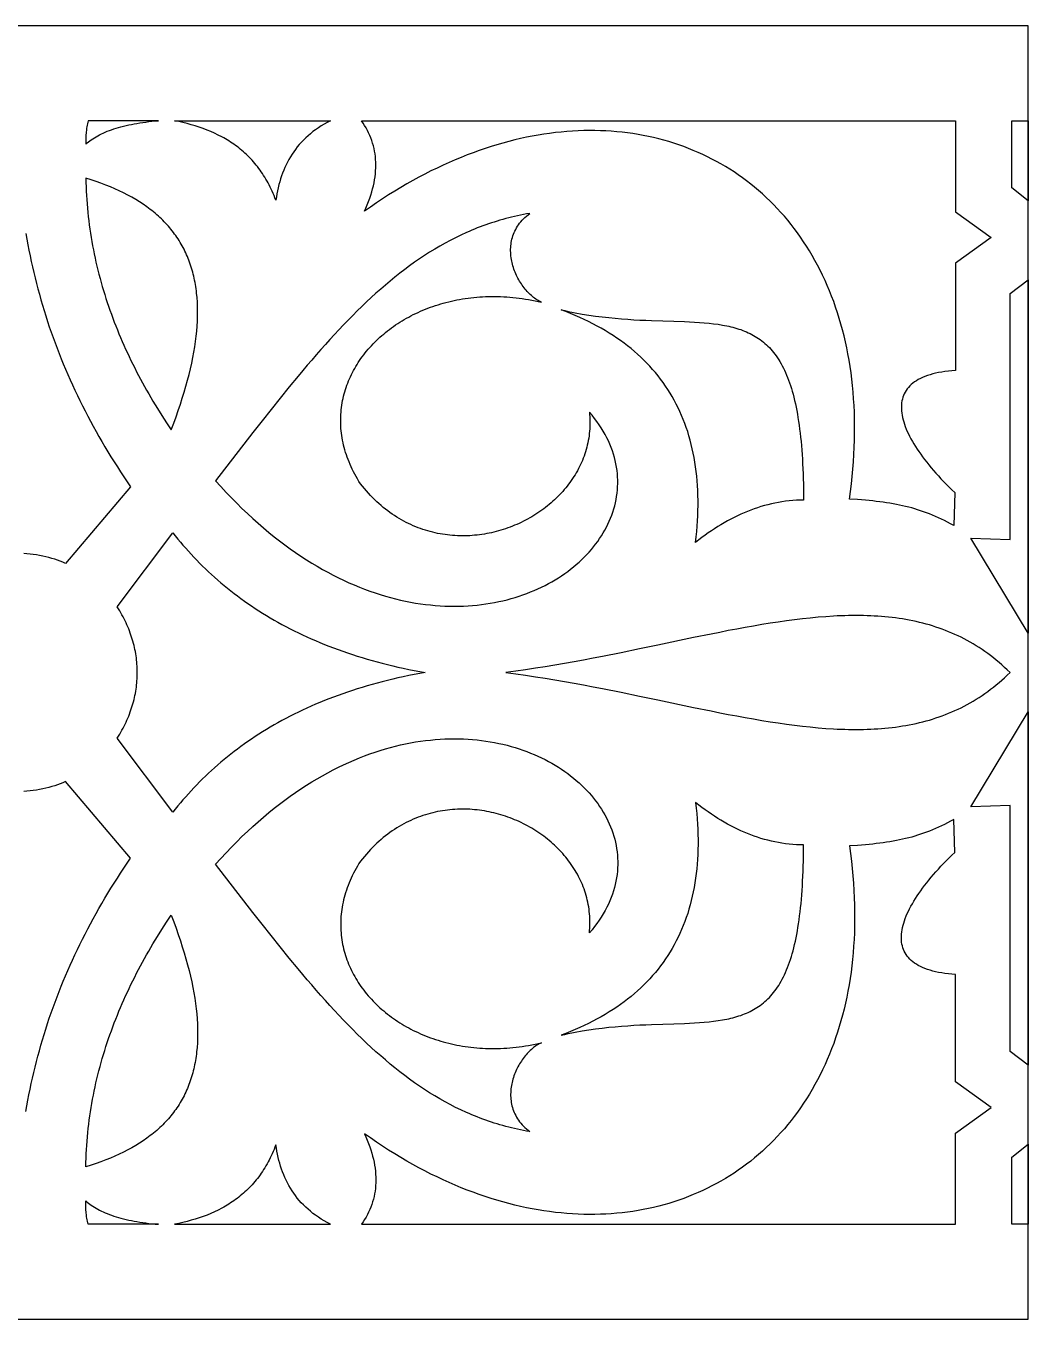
# Model space of a CAD drawing. Extents: x -186 to 189, y -31 to 29.
# Drawn here: x 142.2 to 188.7, y -31.3 to 28.7 of the extents above; entities that cross this region are included whole.
import ezdxf

# ---------------------------------------------------------------- set-up
doc = ezdxf.new("R2010")
doc.units = 0
doc.header["$MEASUREMENT"] = 0
doc.layers.add('LAYER_1', color=18, linetype='CONTINUOUS')

msp = doc.modelspace()

# ---------------------------------------------------------------- linework, layer by layer
at = {"layer": 'LAYER_1'}
for points in [[(-186.282, -31.278), (188.718, -31.278), (188.718, 28.722), (-186.282, 28.722)], [(145.027, 23.239), (145.084, 23.29), (145.144, 23.341), (145.207, 23.39), (145.274, 23.439), (145.344, 23.487), (145.417, 23.533), (145.493, 23.579), (145.573, 23.623), (145.655, 23.667), (145.741, 23.709), (145.83, 23.75), (145.922, 23.79), (146.017, 23.829), (146.115, 23.867), (146.216, 23.903), (146.321, 23.938), (146.428, 23.972), (146.538, 24.005), (146.651, 24.037), (146.768, 24.067), (146.887, 24.096), (147.009, 24.124), (147.134, 24.15), (147.261, 24.175), (147.392, 24.198), (147.526, 24.22), (147.662, 24.241), (147.801, 24.26), (147.943, 24.278), (148.088, 24.295), (148.235, 24.309), (148.386, 24.323), (145.127, 24.323), (145.109, 24.253), (145.093, 24.183), (145.079, 24.114), (145.066, 24.044), (145.054, 23.975), (145.045, 23.906), (145.03, 23.768), (145.021, 23.632), (145.018, 23.499), (145.02, 23.367)], [(149.13, 24.323), (156.364, 24.323), (156.217, 24.245), (156.074, 24.164), (155.937, 24.081), (155.805, 23.994), (155.678, 23.906), (155.555, 23.814), (155.437, 23.72), (155.325, 23.623), (155.216, 23.524), (155.113, 23.422), (155.013, 23.318), (154.918, 23.212), (154.828, 23.103), (154.742, 22.992), (154.66, 22.878), (154.582, 22.763), (154.508, 22.645), (154.438, 22.525), (154.372, 22.403), (154.31, 22.278), (154.252, 22.152), (154.197, 22.024), (154.146, 21.894), (154.098, 21.762), (154.054, 21.628), (154.013, 21.492), (153.975, 21.355), (153.941, 21.215), (153.909, 21.074), (153.881, 20.932), (153.856, 20.788), (153.833, 20.642), (153.793, 20.747), (153.751, 20.85), (153.708, 20.952), (153.664, 21.051), (153.619, 21.149), (153.572, 21.245), (153.524, 21.34), (153.475, 21.432), (153.425, 21.523), (153.373, 21.612), (153.321, 21.7), (153.267, 21.786), (153.212, 21.87), (153.156, 21.952), (153.099, 22.033), (153.041, 22.112), (152.981, 22.19), (152.921, 22.266), (152.859, 22.341), (152.796, 22.414), (152.732, 22.485), (152.668, 22.555), (152.602, 22.624), (152.535, 22.691), (152.467, 22.756), (152.398, 22.82), (152.328, 22.883), (152.257, 22.944), (152.185, 23.003), (152.112, 23.062), (152.038, 23.119), (151.963, 23.174), (151.888, 23.229), (151.811, 23.281), (151.733, 23.333), (151.655, 23.383), (151.575, 23.432), (151.495, 23.48), (151.414, 23.526), (151.332, 23.572), (151.165, 23.658), (150.995, 23.74), (150.822, 23.818), (150.645, 23.89), (150.466, 23.959), (150.283, 24.022), (150.098, 24.082), (149.91, 24.138), (149.719, 24.19), (149.525, 24.238), (149.329, 24.282)], [(187.002, 18.91), (185.356, 17.719), (185.356, 13.41), (185.356, 12.727), (185.185, 12.715), (185.021, 12.7), (184.863, 12.682), (184.711, 12.66), (184.566, 12.634), (184.427, 12.606), (184.294, 12.574), (184.168, 12.538), (184.047, 12.5), (183.933, 12.458), (183.825, 12.413), (183.722, 12.366), (183.626, 12.315), (183.535, 12.261), (183.451, 12.204), (183.372, 12.145), (183.299, 12.083), (183.231, 12.018), (183.169, 11.95), (183.112, 11.88), (183.061, 11.808), (183.016, 11.733), (182.976, 11.655), (182.941, 11.575), (182.911, 11.493), (182.887, 11.408), (182.868, 11.321), (182.854, 11.233), (182.845, 11.142), (182.841, 11.049), (182.842, 10.954), (182.848, 10.857), (182.859, 10.758), (182.875, 10.657), (182.895, 10.555), (182.92, 10.451), (182.95, 10.345), (182.985, 10.238), (183.024, 10.129), (183.067, 10.018), (183.115, 9.907), (183.167, 9.794), (183.224, 9.679), (183.285, 9.563), (183.35, 9.446), (183.419, 9.328), (183.492, 9.209), (183.57, 9.089), (183.651, 8.968), (183.737, 8.845), (183.826, 8.722), (183.919, 8.599), (184.017, 8.474), (184.117, 8.349), (184.222, 8.223), (184.33, 8.096), (184.442, 7.969), (184.557, 7.841), (184.676, 7.713), (184.798, 7.585), (184.924, 7.456), (185.053, 7.327), (185.185, 7.198), (185.321, 7.069), (185.268, 5.545), (185.122, 5.623), (184.978, 5.698), (184.836, 5.769), (184.695, 5.837), (184.556, 5.902), (184.418, 5.963), (184.28, 6.022), (184.143, 6.078), (184.006, 6.13), (183.869, 6.18), (183.733, 6.228), (183.596, 6.272), (183.458, 6.315), (183.319, 6.355), (183.18, 6.392), (183.039, 6.428), (182.897, 6.461), (182.753, 6.492), (182.607, 6.521), (182.459, 6.549), (182.309, 6.575), (182.156, 6.599), (182, 6.622), (181.842, 6.643), (181.679, 6.662), (181.514, 6.681), (181.171, 6.715), (180.812, 6.744), (180.433, 6.771), (180.481, 7.123), (180.524, 7.472), (180.561, 7.819), (180.593, 8.162), (180.619, 8.502), (180.641, 8.839), (180.657, 9.172), (180.668, 9.503), (180.674, 9.83), (180.674, 10.154), (180.67, 10.475), (180.661, 10.793), (180.647, 11.107), (180.628, 11.418), (180.605, 11.726), (180.576, 12.03), (180.543, 12.331), (180.505, 12.629), (180.463, 12.923), (180.416, 13.214), (180.364, 13.502), (180.308, 13.786), (180.247, 14.066), (180.182, 14.343), (180.113, 14.616), (180.039, 14.886), (179.961, 15.153), (179.879, 15.415), (179.792, 15.674), (179.702, 15.93), (179.607, 16.182), (179.508, 16.43), (179.405, 16.675), (179.299, 16.915), (179.188, 17.152), (179.074, 17.386), (178.955, 17.615), (178.833, 17.841), (178.707, 18.063), (178.578, 18.281), (178.444, 18.496), (178.307, 18.706), (178.167, 18.913), (178.023, 19.115), (177.876, 19.314), (177.725, 19.509), (177.57, 19.7), (177.413, 19.887), (177.252, 20.069), (177.088, 20.248), (176.921, 20.423), (176.75, 20.594), (176.576, 20.76), (176.4, 20.923), (176.22, 21.081), (176.037, 21.235), (175.852, 21.385), (175.663, 21.531), (175.472, 21.673), (175.277, 21.81), (175.08, 21.943), (174.881, 22.072), (174.678, 22.197), (174.473, 22.317), (174.266, 22.433), (174.056, 22.545), (173.843, 22.652), (173.628, 22.755), (173.411, 22.853), (173.191, 22.947), (172.969, 23.037), (172.745, 23.122), (172.518, 23.202), (172.289, 23.278), (172.058, 23.35), (171.825, 23.417), (171.59, 23.479), (171.353, 23.537), (171.114, 23.59), (170.873, 23.639), (170.631, 23.682), (170.386, 23.722), (170.14, 23.756), (169.892, 23.786), (169.642, 23.811), (169.39, 23.831), (169.137, 23.847), (168.883, 23.857), (168.627, 23.863), (168.369, 23.864), (168.11, 23.861), (167.85, 23.852), (167.588, 23.838), (167.325, 23.82), (167.061, 23.796), (166.796, 23.768), (166.529, 23.735), (166.262, 23.696), (165.993, 23.653), (165.723, 23.604), (165.453, 23.551), (165.181, 23.492), (164.909, 23.428), (164.635, 23.36), (164.361, 23.286), (164.086, 23.207), (163.811, 23.122), (163.535, 23.033), (163.258, 22.938), (162.981, 22.838), (162.703, 22.733), (162.424, 22.622), (162.145, 22.506), (161.866, 22.385), (161.587, 22.259), (161.307, 22.127), (161.027, 21.99), (160.746, 21.847), (160.466, 21.699), (160.185, 21.545), (159.905, 21.386), (159.624, 21.222), (159.343, 21.052), (159.063, 20.876), (158.782, 20.695), (158.502, 20.509), (158.222, 20.316), (157.942, 20.119), (158.011, 20.271), (158.075, 20.423), (158.134, 20.573), (158.188, 20.722), (158.238, 20.869), (158.282, 21.015), (158.322, 21.159), (158.357, 21.302), (158.387, 21.444), (158.413, 21.584), (158.434, 21.723), (158.45, 21.86), (158.461, 21.996), (158.468, 22.131), (158.47, 22.264), (158.467, 22.396), (158.46, 22.526), (158.448, 22.655), (158.432, 22.783), (158.41, 22.91), (158.385, 23.035), (158.354, 23.158), (158.319, 23.281), (158.28, 23.402), (158.236, 23.522), (158.187, 23.64), (158.134, 23.757), (158.077, 23.873), (158.015, 23.987), (157.948, 24.1), (157.877, 24.212), (157.802, 24.323), (185.356, 24.323), (185.356, 20.101)], [(188.718, 24.323), (188.718, 20.6), (187.969, 21.207), (187.969, 24.323)], [(148.981, 9.983), (149.095, 10.284), (149.203, 10.581), (149.306, 10.875), (149.404, 11.164), (149.495, 11.449), (149.581, 11.729), (149.662, 12.006), (149.737, 12.279), (149.806, 12.548), (149.87, 12.813), (149.929, 13.074), (149.981, 13.331), (150.029, 13.584), (150.07, 13.833), (150.106, 14.078), (150.137, 14.32), (150.162, 14.557), (150.181, 14.791), (150.195, 15.021), (150.203, 15.247), (150.206, 15.469), (150.203, 15.687), (150.194, 15.902), (150.18, 16.113), (150.16, 16.32), (150.148, 16.422), (150.135, 16.523), (150.12, 16.623), (150.104, 16.723), (150.086, 16.821), (150.068, 16.919), (150.047, 17.015), (150.025, 17.111), (150.002, 17.206), (149.978, 17.3), (149.952, 17.393), (149.925, 17.485), (149.896, 17.576), (149.866, 17.666), (149.834, 17.756), (149.801, 17.844), (149.767, 17.932), (149.731, 18.018), (149.694, 18.104), (149.656, 18.189), (149.616, 18.273), (149.575, 18.356), (149.532, 18.438), (149.488, 18.519), (149.442, 18.6), (149.395, 18.679), (149.347, 18.758), (149.297, 18.836), (149.246, 18.912), (149.194, 18.989), (149.14, 19.064), (149.084, 19.138), (149.028, 19.211), (148.97, 19.284), (148.91, 19.356), (148.849, 19.426), (148.787, 19.496), (148.723, 19.565), (148.658, 19.634), (148.592, 19.701), (148.524, 19.768), (148.454, 19.833), (148.384, 19.898), (148.311, 19.962), (148.238, 20.025), (148.163, 20.088), (148.087, 20.149), (148.009, 20.21), (147.93, 20.27), (147.849, 20.329), (147.684, 20.444), (147.513, 20.556), (147.336, 20.665), (147.154, 20.771), (146.966, 20.873), (146.773, 20.972), (146.574, 21.068), (146.369, 21.16), (146.159, 21.25), (145.943, 21.336), (145.721, 21.419), (145.494, 21.499), (145.261, 21.575), (145.022, 21.649), (145.026, 21.45), (145.033, 21.252), (145.041, 21.053), (145.051, 20.856), (145.064, 20.659), (145.078, 20.462), (145.095, 20.266), (145.114, 20.07), (145.134, 19.875), (145.157, 19.68), (145.182, 19.486), (145.209, 19.292), (145.237, 19.099), (145.268, 18.906), (145.301, 18.714), (145.335, 18.522), (145.372, 18.331), (145.41, 18.14), (145.45, 17.95), (145.492, 17.761), (145.536, 17.572), (145.582, 17.383), (145.63, 17.195), (145.68, 17.007), (145.731, 16.82), (145.784, 16.634), (145.839, 16.448), (145.895, 16.263), (145.954, 16.078), (146.014, 15.894), (146.076, 15.71), (146.139, 15.527), (146.204, 15.345), (146.271, 15.163), (146.34, 14.981), (146.41, 14.8), (146.482, 14.62), (146.555, 14.44), (146.63, 14.261), (146.707, 14.083), (146.785, 13.905), (146.864, 13.728), (146.946, 13.551), (147.028, 13.375), (147.113, 13.199), (147.198, 13.024), (147.286, 12.85), (147.374, 12.676), (147.465, 12.503), (147.556, 12.331), (147.649, 12.159), (147.744, 11.988), (147.839, 11.817), (147.937, 11.647), (148.135, 11.309), (148.339, 10.974), (148.548, 10.641), (148.762, 10.311)], [(166.148, 15.904), (166.095, 15.927), (166.042, 15.954), (165.99, 15.983), (165.938, 16.015), (165.885, 16.049), (165.834, 16.085), (165.782, 16.124), (165.731, 16.165), (165.681, 16.209), (165.631, 16.254), (165.581, 16.302), (165.533, 16.351), (165.485, 16.403), (165.438, 16.456), (165.391, 16.511), (165.346, 16.568), (165.302, 16.627), (165.259, 16.687), (165.217, 16.749), (165.176, 16.812), (165.137, 16.876), (165.099, 16.942), (165.062, 17.009), (165.027, 17.078), (164.993, 17.147), (164.961, 17.218), (164.931, 17.289), (164.903, 17.362), (164.876, 17.435), (164.851, 17.509), (164.828, 17.584), (164.807, 17.66), (164.789, 17.736), (164.772, 17.812), (164.758, 17.889), (164.746, 17.967), (164.736, 18.045), (164.728, 18.123), (164.724, 18.201), (164.721, 18.279), (164.722, 18.358), (164.725, 18.436), (164.73, 18.514), (164.739, 18.593), (164.751, 18.671), (164.765, 18.748), (164.782, 18.825), (164.803, 18.902), (164.827, 18.979), (164.853, 19.055), (164.884, 19.13), (164.917, 19.204), (164.954, 19.278), (164.994, 19.351), (165.038, 19.423), (165.086, 19.494), (165.137, 19.564), (165.192, 19.633), (165.251, 19.701), (165.314, 19.767), (165.38, 19.833), (165.451, 19.897), (165.526, 19.959), (165.605, 20.02), (165.463, 19.995), (165.322, 19.969), (165.183, 19.941), (165.043, 19.912), (164.905, 19.881), (164.768, 19.848), (164.631, 19.814), (164.495, 19.779), (164.36, 19.742), (164.225, 19.704), (164.092, 19.664), (163.959, 19.622), (163.827, 19.579), (163.695, 19.535), (163.564, 19.49), (163.434, 19.442), (163.305, 19.394), (163.176, 19.344), (163.048, 19.293), (162.921, 19.24), (162.794, 19.186), (162.668, 19.13), (162.417, 19.015), (162.169, 18.895), (161.924, 18.77), (161.68, 18.639), (161.439, 18.503), (161.201, 18.363), (160.964, 18.217), (160.729, 18.067), (160.496, 17.912), (160.265, 17.752), (160.036, 17.587), (159.808, 17.418), (159.582, 17.245), (159.358, 17.067), (159.135, 16.885), (158.914, 16.699), (158.694, 16.509), (158.475, 16.315), (158.257, 16.117), (158.041, 15.914), (157.825, 15.709), (157.61, 15.499), (157.397, 15.286), (157.184, 15.069), (156.972, 14.849), (156.76, 14.626), (156.549, 14.399), (156.339, 14.169), (156.129, 13.936), (155.92, 13.7), (155.71, 13.461), (155.501, 13.219), (155.292, 12.974), (155.084, 12.727), (154.875, 12.477), (154.457, 11.969), (154.038, 11.452), (153.618, 10.926), (153.195, 10.391), (152.77, 9.849), (151.031, 7.618), (151.276, 7.346), (151.522, 7.08), (151.769, 6.823), (152.016, 6.572), (152.263, 6.329), (152.511, 6.093), (152.759, 5.864), (153.008, 5.643), (153.256, 5.428), (153.505, 5.22), (153.754, 5.019), (154.003, 4.825), (154.252, 4.638), (154.501, 4.457), (154.75, 4.283), (154.999, 4.115), (155.248, 3.954), (155.496, 3.799), (155.744, 3.651), (155.991, 3.508), (156.238, 3.372), (156.485, 3.243), (156.731, 3.119), (156.976, 3.001), (157.221, 2.889), (157.465, 2.783), (157.708, 2.683), (157.95, 2.589), (158.192, 2.5), (158.432, 2.417), (158.672, 2.339), (158.91, 2.267), (159.147, 2.201), (159.384, 2.139), (159.618, 2.083), (159.852, 2.032), (160.084, 1.987), (160.315, 1.946), (160.545, 1.911), (160.773, 1.88), (160.999, 1.854), (161.224, 1.833), (161.447, 1.817), (161.668, 1.805), (161.888, 1.799), (162.106, 1.796), (162.321, 1.798), (162.535, 1.805), (162.747, 1.816), (162.957, 1.831), (163.165, 1.85), (163.37, 1.874), (163.573, 1.902), (163.774, 1.933), (163.973, 1.969), (164.169, 2.009), (164.363, 2.052), (164.554, 2.099), (164.743, 2.15), (164.929, 2.205), (165.112, 2.263), (165.293, 2.324), (165.471, 2.389), (165.646, 2.457), (165.818, 2.529), (165.987, 2.604), (166.153, 2.682), (166.317, 2.763), (166.476, 2.847), (166.633, 2.934), (166.787, 3.024), (166.937, 3.117), (167.084, 3.213), (167.227, 3.311), (167.367, 3.412), (167.504, 3.516), (167.637, 3.622), (167.766, 3.73), (167.892, 3.841), (168.014, 3.954), (168.132, 4.07), (168.246, 4.187), (168.356, 4.307), (168.463, 4.429), (168.565, 4.552), (168.663, 4.678), (168.757, 4.805), (168.847, 4.935), (168.933, 5.066), (169.015, 5.198), (169.092, 5.332), (169.164, 5.468), (169.232, 5.605), (169.296, 5.744), (169.355, 5.884), (169.41, 6.025), (169.459, 6.167), (169.505, 6.311), (169.545, 6.455), (169.58, 6.6), (169.611, 6.747), (169.636, 6.894), (169.657, 7.042), (169.672, 7.191), (169.682, 7.34), (169.687, 7.49), (169.687, 7.641), (169.682, 7.792), (169.671, 7.943), (169.654, 8.095), (169.633, 8.247), (169.605, 8.399), (169.573, 8.551), (169.534, 8.704), (169.49, 8.856), (169.44, 9.008), (169.384, 9.16), (169.323, 9.312), (169.255, 9.464), (169.182, 9.615), (169.102, 9.766), (169.017, 9.917), (168.925, 10.067), (168.827, 10.216), (168.723, 10.365), (168.612, 10.513), (168.496, 10.66), (168.372, 10.806), (168.383, 10.693), (168.391, 10.58), (168.396, 10.468), (168.398, 10.356), (168.398, 10.245), (168.395, 10.134), (168.389, 10.024), (168.381, 9.915), (168.37, 9.807), (168.356, 9.699), (168.34, 9.592), (168.321, 9.485), (168.3, 9.38), (168.277, 9.275), (168.251, 9.171), (168.222, 9.068), (168.192, 8.965), (168.159, 8.864), (168.123, 8.763), (168.086, 8.663), (168.046, 8.565), (168.004, 8.467), (167.96, 8.37), (167.914, 8.274), (167.865, 8.179), (167.815, 8.085), (167.763, 7.992), (167.708, 7.9), (167.652, 7.81), (167.594, 7.72), (167.534, 7.631), (167.472, 7.544), (167.408, 7.458), (167.342, 7.373), (167.275, 7.289), (167.206, 7.206), (167.135, 7.125), (167.062, 7.045), (166.988, 6.966), (166.912, 6.888), (166.835, 6.812), (166.756, 6.737), (166.676, 6.663), (166.594, 6.591), (166.511, 6.52), (166.426, 6.451), (166.34, 6.383), (166.253, 6.317), (166.164, 6.252), (166.074, 6.188), (165.983, 6.126), (165.89, 6.066), (165.797, 6.007), (165.702, 5.949), (165.606, 5.894), (165.509, 5.839), (165.411, 5.787), (165.312, 5.736), (165.212, 5.687), (165.11, 5.64), (165.009, 5.594), (164.906, 5.55), (164.802, 5.508), (164.697, 5.467), (164.592, 5.428), (164.486, 5.391), (164.379, 5.356), (164.272, 5.323), (164.163, 5.292), (164.054, 5.263), (163.945, 5.235), (163.835, 5.209), (163.724, 5.186), (163.613, 5.164), (163.502, 5.145), (163.39, 5.127), (163.277, 5.111), (163.165, 5.098), (163.051, 5.086), (162.938, 5.077), (162.824, 5.07), (162.71, 5.065), (162.596, 5.062), (162.482, 5.061), (162.367, 5.062), (162.253, 5.066), (162.138, 5.072), (162.023, 5.08), (161.908, 5.09), (161.794, 5.103), (161.679, 5.118), (161.564, 5.135), (161.45, 5.155), (161.335, 5.177), (161.221, 5.201), (161.107, 5.228), (160.993, 5.257), (160.879, 5.289), (160.766, 5.323), (160.653, 5.36), (160.541, 5.399), (160.428, 5.44), (160.317, 5.485), (160.205, 5.531), (160.095, 5.581), (159.984, 5.633), (159.875, 5.688), (159.766, 5.745), (159.657, 5.805), (159.549, 5.867), (159.442, 5.933), (159.336, 6.001), (159.23, 6.072), (159.125, 6.145), (159.021, 6.222), (158.918, 6.301), (158.816, 6.383), (158.714, 6.468), (158.614, 6.556), (158.514, 6.646), (158.416, 6.74), (158.318, 6.837), (158.222, 6.936), (158.127, 7.038), (158.032, 7.144), (157.939, 7.252), (157.848, 7.364), (157.757, 7.478), (157.687, 7.59), (157.619, 7.702), (157.555, 7.814), (157.493, 7.926), (157.434, 8.039), (157.379, 8.151), (157.326, 8.263), (157.276, 8.375), (157.228, 8.488), (157.184, 8.6), (157.142, 8.712), (157.103, 8.824), (157.067, 8.936), (157.034, 9.048), (157.003, 9.16), (156.975, 9.271), (156.95, 9.383), (156.927, 9.494), (156.907, 9.605), (156.89, 9.716), (156.875, 9.826), (156.863, 9.936), (156.854, 10.046), (156.846, 10.156), (156.842, 10.265), (156.84, 10.374), (156.84, 10.482), (156.843, 10.591), (156.848, 10.698), (156.856, 10.805), (156.866, 10.912), (156.879, 11.018), (156.894, 11.124), (156.911, 11.229), (156.93, 11.334), (156.952, 11.438), (156.976, 11.542), (157.003, 11.645), (157.031, 11.747), (157.062, 11.849), (157.095, 11.95), (157.13, 12.05), (157.168, 12.15), (157.207, 12.248), (157.249, 12.347), (157.292, 12.444), (157.338, 12.541), (157.386, 12.636), (157.436, 12.731), (157.488, 12.825), (157.542, 12.919), (157.598, 13.011), (157.656, 13.102), (157.716, 13.193), (157.777, 13.283), (157.841, 13.371), (157.907, 13.459), (157.974, 13.545), (158.043, 13.631), (158.115, 13.715), (158.187, 13.799), (158.262, 13.881), (158.339, 13.963), (158.417, 14.043), (158.497, 14.122), (158.578, 14.2), (158.662, 14.276), (158.747, 14.352), (158.833, 14.426), (158.922, 14.499), (159.011, 14.57), (159.103, 14.641), (159.196, 14.71), (159.29, 14.778), (159.387, 14.844), (159.484, 14.909), (159.583, 14.973), (159.684, 15.035), (159.786, 15.096), (159.889, 15.155), (159.994, 15.213), (160.1, 15.269), (160.208, 15.324), (160.317, 15.378), (160.427, 15.43), (160.539, 15.48), (160.652, 15.528), (160.766, 15.575), (160.881, 15.621), (160.998, 15.665), (161.116, 15.707), (161.235, 15.747), (161.355, 15.786), (161.477, 15.823), (161.599, 15.858), (161.723, 15.891), (161.847, 15.923), (161.973, 15.953), (162.1, 15.981), (162.228, 16.007), (162.357, 16.031), (162.487, 16.053), (162.618, 16.074), (162.749, 16.092), (162.882, 16.109), (163.016, 16.123), (163.15, 16.136), (163.286, 16.146), (163.422, 16.155), (163.559, 16.161), (163.697, 16.166), (163.836, 16.168), (163.975, 16.168), (164.116, 16.166), (164.257, 16.162), (164.398, 16.156), (164.541, 16.148), (164.684, 16.137), (164.828, 16.124), (164.972, 16.109), (165.117, 16.091), (165.263, 16.072), (165.409, 16.049), (165.556, 16.025), (165.703, 15.998), (165.851, 15.969), (165.999, 15.938)], [(188.718, 16.939), (188.718, 0.544), (186.056, 4.958), (187.878, 4.888), (187.878, 16.309)], [(173.299, 4.759), (173.327, 5.011), (173.351, 5.262), (173.371, 5.509), (173.387, 5.754), (173.399, 5.996), (173.407, 6.236), (173.411, 6.472), (173.41, 6.706), (173.406, 6.938), (173.398, 7.167), (173.386, 7.393), (173.37, 7.616), (173.35, 7.837), (173.326, 8.054), (173.298, 8.27), (173.266, 8.482), (173.23, 8.692), (173.19, 8.9), (173.146, 9.104), (173.098, 9.306), (173.046, 9.505), (172.991, 9.702), (172.931, 9.896), (172.867, 10.087), (172.799, 10.275), (172.727, 10.461), (172.651, 10.644), (172.572, 10.825), (172.488, 11.003), (172.4, 11.178), (172.309, 11.35), (172.213, 11.52), (172.113, 11.687), (172.01, 11.852), (171.902, 12.013), (171.791, 12.173), (171.675, 12.329), (171.556, 12.483), (171.432, 12.634), (171.305, 12.782), (171.174, 12.928), (171.039, 13.071), (170.899, 13.212), (170.756, 13.35), (170.609, 13.485), (170.458, 13.617), (170.303, 13.747), (170.144, 13.875), (169.981, 13.999), (169.814, 14.121), (169.643, 14.24), (169.468, 14.357), (169.29, 14.471), (169.107, 14.582), (168.92, 14.691), (168.73, 14.797), (168.535, 14.9), (168.337, 15.001), (168.134, 15.099), (167.928, 15.194), (167.718, 15.287), (167.503, 15.377), (167.285, 15.464), (167.063, 15.549), (167.228, 15.512), (167.391, 15.477), (167.554, 15.443), (167.715, 15.412), (168.035, 15.354), (168.35, 15.303), (168.661, 15.258), (168.967, 15.218), (169.269, 15.184), (169.567, 15.155), (169.86, 15.129), (170.149, 15.108), (170.433, 15.09), (170.712, 15.075), (170.987, 15.062), (171.258, 15.051), (171.785, 15.033), (172.293, 15.017), (172.782, 15), (173.019, 14.99), (173.252, 14.978), (173.48, 14.964), (173.703, 14.947), (173.921, 14.927), (174.134, 14.903), (174.342, 14.875), (174.545, 14.842), (174.645, 14.824), (174.743, 14.805), (174.84, 14.784), (174.936, 14.762), (175.031, 14.738), (175.124, 14.713), (175.216, 14.686), (175.307, 14.658), (175.396, 14.628), (175.485, 14.596), (175.572, 14.562), (175.657, 14.526), (175.742, 14.488), (175.825, 14.449), (175.907, 14.407), (175.987, 14.363), (176.066, 14.317), (176.144, 14.269), (176.221, 14.218), (176.296, 14.165), (176.37, 14.11), (176.442, 14.052), (176.514, 13.991), (176.584, 13.929), (176.652, 13.863), (176.72, 13.795), (176.785, 13.723), (176.85, 13.65), (176.913, 13.573), (176.975, 13.493), (177.036, 13.41), (177.095, 13.324), (177.153, 13.235), (177.209, 13.143), (177.264, 13.048), (177.318, 12.949), (177.37, 12.848), (177.421, 12.742), (177.471, 12.633), (177.519, 12.521), (177.566, 12.405), (177.611, 12.286), (177.655, 12.162), (177.698, 12.035), (177.739, 11.905), (177.779, 11.77), (177.817, 11.631), (177.854, 11.489), (177.89, 11.342), (177.924, 11.191), (177.956, 11.036), (177.988, 10.877), (178.018, 10.714), (178.046, 10.546), (178.073, 10.374), (178.099, 10.198), (178.123, 10.017), (178.145, 9.831), (178.167, 9.641), (178.186, 9.446), (178.205, 9.246), (178.221, 9.042), (178.237, 8.832), (178.251, 8.618), (178.263, 8.399), (178.274, 8.175), (178.284, 7.945), (178.292, 7.711), (178.298, 7.471), (178.303, 7.226), (178.307, 6.976), (178.309, 6.721), (178.139, 6.718), (177.97, 6.711), (177.802, 6.699), (177.634, 6.684), (177.468, 6.665), (177.303, 6.641), (177.139, 6.614), (176.975, 6.582), (176.812, 6.547), (176.651, 6.508), (176.49, 6.465), (176.33, 6.419), (176.171, 6.368), (176.013, 6.314), (175.855, 6.256), (175.699, 6.195), (175.543, 6.13), (175.388, 6.062), (175.234, 5.99), (175.081, 5.914), (174.928, 5.836), (174.776, 5.754), (174.625, 5.668), (174.475, 5.58), (174.326, 5.488), (174.177, 5.393), (174.029, 5.295), (173.881, 5.194), (173.735, 5.089), (173.589, 4.982), (173.444, 4.872)], [(160.762, -1.278), (160.503, -1.325), (160.247, -1.374), (159.994, -1.424), (159.744, -1.477), (159.496, -1.532), (159.251, -1.589), (159.008, -1.647), (158.768, -1.708), (158.531, -1.771), (158.296, -1.835), (158.063, -1.902), (157.834, -1.97), (157.606, -2.04), (157.382, -2.113), (157.159, -2.187), (156.94, -2.262), (156.722, -2.34), (156.507, -2.419), (156.295, -2.501), (156.085, -2.584), (155.878, -2.669), (155.672, -2.755), (155.47, -2.843), (155.269, -2.933), (155.071, -3.025), (154.876, -3.118), (154.682, -3.213), (154.491, -3.31), (154.303, -3.408), (154.116, -3.508), (153.932, -3.61), (153.75, -3.713), (153.571, -3.818), (153.394, -3.924), (153.218, -4.032), (153.046, -4.141), (152.875, -4.252), (152.706, -4.364), (152.54, -4.478), (152.376, -4.593), (152.214, -4.71), (152.054, -4.828), (151.897, -4.948), (151.741, -5.069), (151.587, -5.191), (151.436, -5.315), (151.287, -5.44), (151.139, -5.566), (150.994, -5.694), (150.851, -5.823), (150.71, -5.954), (150.571, -6.085), (150.433, -6.218), (150.298, -6.352), (150.165, -6.488), (150.033, -6.624), (149.904, -6.762), (149.777, -6.901), (149.651, -7.041), (149.527, -7.183), (149.406, -7.325), (149.286, -7.469), (149.168, -7.614), (149.052, -7.759), (146.48, -4.322), (146.537, -4.231), (146.592, -4.139), (146.646, -4.047), (146.697, -3.954), (146.747, -3.862), (146.795, -3.768), (146.841, -3.675), (146.886, -3.581), (146.928, -3.487), (146.969, -3.393), (147.008, -3.299), (147.045, -3.204), (147.081, -3.109), (147.114, -3.014), (147.146, -2.919), (147.176, -2.823), (147.204, -2.727), (147.23, -2.632), (147.255, -2.536), (147.277, -2.439), (147.298, -2.343), (147.317, -2.247), (147.334, -2.15), (147.35, -2.053), (147.363, -1.957), (147.375, -1.86), (147.385, -1.763), (147.393, -1.666), (147.4, -1.569), (147.404, -1.472), (147.407, -1.375), (147.408, -1.278), (147.407, -1.181), (147.404, -1.084), (147.4, -0.987), (147.393, -0.89), (147.385, -0.793), (147.375, -0.696), (147.363, -0.6), (147.35, -0.503), (147.334, -0.406), (147.317, -0.31), (147.298, -0.213), (147.277, -0.117), (147.255, -0.021), (147.23, 0.075), (147.204, 0.171), (147.176, 0.267), (147.146, 0.362), (147.114, 0.458), (147.081, 0.553), (147.045, 0.648), (147.008, 0.742), (146.969, 0.837), (146.928, 0.931), (146.886, 1.025), (146.841, 1.119), (146.795, 1.212), (146.747, 1.305), (146.697, 1.398), (146.646, 1.491), (146.592, 1.583), (146.537, 1.675), (146.48, 1.766), (149.052, 5.203), (149.168, 5.057), (149.286, 4.913), (149.406, 4.769), (149.527, 4.626), (149.651, 4.485), (149.777, 4.345), (149.904, 4.206), (150.033, 4.068), (150.165, 3.932), (150.298, 3.796), (150.433, 3.662), (150.571, 3.529), (150.71, 3.397), (150.851, 3.267), (150.994, 3.138), (151.139, 3.01), (151.287, 2.884), (151.436, 2.759), (151.587, 2.635), (151.741, 2.513), (151.897, 2.392), (152.054, 2.272), (152.214, 2.154), (152.376, 2.037), (152.54, 1.922), (152.706, 1.808), (152.875, 1.696), (153.046, 1.585), (153.218, 1.475), (153.394, 1.368), (153.571, 1.261), (153.75, 1.157), (153.932, 1.054), (154.116, 0.952), (154.303, 0.852), (154.491, 0.754), (154.682, 0.657), (154.876, 0.562), (155.071, 0.469), (155.269, 0.377), (155.47, 0.287), (155.672, 0.199), (155.878, 0.112), (156.085, 0.027), (156.295, -0.056), (156.507, -0.137), (156.722, -0.216), (156.94, -0.294), (157.159, -0.37), (157.382, -0.444), (157.606, -0.516), (157.834, -0.586), (158.063, -0.655), (158.296, -0.721), (158.531, -0.786), (158.768, -0.848), (159.008, -0.909), (159.251, -0.968), (159.496, -1.025), (159.744, -1.079), (159.994, -1.132), (160.247, -1.183), (160.503, -1.232)], [(187.878, -1.278), (187.753, -1.157), (187.627, -1.039), (187.5, -0.924), (187.371, -0.812), (187.242, -0.704), (187.112, -0.599), (186.98, -0.497), (186.848, -0.398), (186.715, -0.303), (186.58, -0.21), (186.445, -0.12), (186.308, -0.034), (186.171, 0.05), (186.032, 0.13), (185.892, 0.208), (185.752, 0.283), (185.61, 0.355), (185.467, 0.424), (185.324, 0.49), (185.179, 0.554), (185.033, 0.615), (184.887, 0.673), (184.739, 0.729), (184.59, 0.782), (184.441, 0.832), (184.29, 0.88), (184.139, 0.926), (183.986, 0.969), (183.833, 1.009), (183.678, 1.047), (183.523, 1.083), (183.366, 1.117), (183.209, 1.148), (183.051, 1.177), (182.892, 1.204), (182.731, 1.228), (182.57, 1.251), (182.408, 1.271), (182.245, 1.289), (182.081, 1.305), (181.917, 1.319), (181.751, 1.331), (181.584, 1.342), (181.417, 1.35), (181.248, 1.356), (181.079, 1.361), (180.909, 1.364), (180.737, 1.365), (180.565, 1.364), (180.393, 1.361), (180.219, 1.357), (180.044, 1.351), (179.868, 1.344), (179.692, 1.335), (179.337, 1.312), (178.978, 1.284), (178.616, 1.25), (178.25, 1.211), (177.881, 1.166), (177.509, 1.117), (177.133, 1.064), (176.754, 1.006), (176.372, 0.944), (175.987, 0.879), (175.599, 0.81), (175.207, 0.738), (174.813, 0.663), (174.415, 0.585), (174.014, 0.505), (173.204, 0.34), (171.549, -0.006), (170.704, -0.183), (169.848, -0.359), (168.982, -0.532), (168.544, -0.617), (168.105, -0.7), (167.662, -0.781), (167.218, -0.861), (166.77, -0.938), (166.32, -1.012), (165.868, -1.084), (165.413, -1.152), (164.956, -1.217), (164.497, -1.278), (164.956, -1.339), (165.413, -1.404), (165.868, -1.473), (166.32, -1.544), (166.77, -1.618), (167.218, -1.696), (167.662, -1.775), (168.105, -1.856), (168.544, -1.94), (168.982, -2.024), (169.848, -2.198), (170.704, -2.374), (171.549, -2.55), (173.204, -2.896), (174.014, -3.062), (174.415, -3.142), (174.813, -3.219), (175.207, -3.294), (175.599, -3.366), (175.987, -3.435), (176.372, -3.5), (176.754, -3.562), (177.133, -3.62), (177.509, -3.674), (177.881, -3.723), (178.25, -3.767), (178.616, -3.806), (178.978, -3.84), (179.337, -3.869), (179.692, -3.891), (179.868, -3.9), (180.044, -3.908), (180.219, -3.913), (180.393, -3.918), (180.565, -3.92), (180.737, -3.921), (180.909, -3.92), (181.079, -3.917), (181.248, -3.913), (181.417, -3.906), (181.584, -3.898), (181.751, -3.888), (181.917, -3.876), (182.081, -3.862), (182.245, -3.845), (182.408, -3.827), (182.57, -3.807), (182.731, -3.785), (182.892, -3.76), (183.051, -3.733), (183.209, -3.704), (183.366, -3.673), (183.523, -3.64), (183.678, -3.604), (183.833, -3.566), (183.986, -3.525), (184.139, -3.482), (184.29, -3.437), (184.441, -3.389), (184.59, -3.338), (184.739, -3.285), (184.887, -3.229), (185.033, -3.171), (185.179, -3.11), (185.324, -3.046), (185.467, -2.98), (185.61, -2.911), (185.752, -2.839), (185.892, -2.764), (186.032, -2.686), (186.171, -2.606), (186.308, -2.522), (186.445, -2.436), (186.58, -2.346), (186.715, -2.254), (186.848, -2.158), (186.98, -2.059), (187.112, -1.958), (187.242, -1.852), (187.371, -1.744), (187.5, -1.633), (187.627, -1.518), (187.753, -1.4)], [(188.718, -3.1), (188.718, -19.496), (187.878, -18.865), (187.878, -7.444), (186.056, -7.514)], [(166.148, -18.46), (166.095, -18.484), (166.042, -18.51), (165.99, -18.539), (165.938, -18.571), (165.885, -18.605), (165.834, -18.642), (165.782, -18.68), (165.731, -18.722), (165.681, -18.765), (165.631, -18.81), (165.581, -18.858), (165.533, -18.907), (165.485, -18.959), (165.438, -19.012), (165.391, -19.067), (165.346, -19.124), (165.302, -19.183), (165.259, -19.243), (165.217, -19.305), (165.176, -19.368), (165.137, -19.433), (165.099, -19.499), (165.062, -19.566), (165.027, -19.634), (164.993, -19.704), (164.961, -19.774), (164.931, -19.846), (164.903, -19.918), (164.876, -19.991), (164.851, -20.066), (164.828, -20.14), (164.807, -20.216), (164.789, -20.292), (164.772, -20.369), (164.758, -20.446), (164.746, -20.523), (164.736, -20.601), (164.728, -20.679), (164.724, -20.757), (164.721, -20.836), (164.722, -20.914), (164.725, -20.992), (164.73, -21.071), (164.739, -21.149), (164.751, -21.227), (164.765, -21.305), (164.782, -21.382), (164.803, -21.459), (164.827, -21.535), (164.853, -21.611), (164.884, -21.686), (164.917, -21.761), (164.954, -21.834), (164.994, -21.907), (165.038, -21.979), (165.086, -22.05), (165.137, -22.12), (165.192, -22.189), (165.251, -22.257), (165.314, -22.324), (165.38, -22.389), (165.451, -22.453), (165.526, -22.515), (165.605, -22.576), (165.463, -22.552), (165.322, -22.525), (165.183, -22.498), (165.043, -22.468), (164.905, -22.437), (164.768, -22.405), (164.631, -22.371), (164.495, -22.335), (164.36, -22.298), (164.225, -22.26), (164.092, -22.22), (163.959, -22.179), (163.827, -22.136), (163.695, -22.092), (163.564, -22.046), (163.434, -21.999), (163.305, -21.95), (163.176, -21.9), (163.048, -21.849), (162.921, -21.796), (162.794, -21.742), (162.668, -21.687), (162.417, -21.572), (162.169, -21.452), (161.924, -21.326), (161.68, -21.195), (161.439, -21.06), (161.201, -20.919), (160.964, -20.773), (160.729, -20.623), (160.496, -20.468), (160.265, -20.308), (160.036, -20.144), (159.808, -19.975), (159.582, -19.801), (159.358, -19.624), (159.135, -19.442), (158.914, -19.255), (158.694, -19.065), (158.475, -18.871), (158.257, -18.673), (158.041, -18.471), (157.825, -18.265), (157.61, -18.055), (157.397, -17.842), (157.184, -17.626), (156.972, -17.406), (156.76, -17.182), (156.549, -16.955), (156.339, -16.726), (156.129, -16.492), (155.92, -16.256), (155.71, -16.017), (155.501, -15.775), (155.292, -15.531), (155.084, -15.283), (154.875, -15.033), (154.457, -14.525), (154.038, -14.008), (153.618, -13.482), (153.195, -12.948), (152.77, -12.406), (151.031, -10.175), (151.276, -9.902), (151.522, -9.637), (151.769, -9.379), (152.016, -9.129), (152.263, -8.886), (152.511, -8.65), (152.759, -8.421), (153.008, -8.199), (153.256, -7.984), (153.505, -7.776), (153.754, -7.575), (154.003, -7.381), (154.252, -7.194), (154.501, -7.013), (154.75, -6.839), (154.999, -6.671), (155.248, -6.51), (155.496, -6.355), (155.744, -6.207), (155.991, -6.065), (156.238, -5.929), (156.485, -5.799), (156.731, -5.675), (156.976, -5.557), (157.221, -5.446), (157.465, -5.34), (157.708, -5.239), (157.95, -5.145), (158.192, -5.056), (158.432, -4.973), (158.672, -4.896), (158.91, -4.824), (159.147, -4.757), (159.384, -4.696), (159.618, -4.64), (159.852, -4.589), (160.084, -4.543), (160.315, -4.502), (160.545, -4.467), (160.773, -4.436), (160.999, -4.41), (161.224, -4.389), (161.447, -4.373), (161.668, -4.362), (161.888, -4.355), (162.106, -4.353), (162.321, -4.355), (162.535, -4.361), (162.747, -4.372), (162.957, -4.387), (163.165, -4.407), (163.37, -4.43), (163.573, -4.458), (163.774, -4.49), (163.973, -4.525), (164.169, -4.565), (164.363, -4.608), (164.554, -4.656), (164.743, -4.706), (164.929, -4.761), (165.112, -4.819), (165.293, -4.88), (165.471, -4.945), (165.646, -5.014), (165.818, -5.085), (165.987, -5.16), (166.153, -5.238), (166.317, -5.319), (166.476, -5.403), (166.633, -5.491), (166.787, -5.581), (166.937, -5.673), (167.084, -5.769), (167.227, -5.867), (167.367, -5.968), (167.504, -6.072), (167.637, -6.178), (167.766, -6.286), (167.892, -6.397), (168.014, -6.51), (168.132, -6.626), (168.246, -6.743), (168.356, -6.863), (168.463, -6.985), (168.565, -7.109), (168.663, -7.234), (168.757, -7.362), (168.847, -7.491), (168.933, -7.622), (169.015, -7.755), (169.092, -7.889), (169.164, -8.024), (169.232, -8.162), (169.296, -8.3), (169.355, -8.44), (169.41, -8.581), (169.459, -8.723), (169.505, -8.867), (169.545, -9.011), (169.58, -9.157), (169.611, -9.303), (169.636, -9.45), (169.657, -9.598), (169.672, -9.747), (169.682, -9.897), (169.687, -10.047), (169.687, -10.197), (169.682, -10.348), (169.671, -10.5), (169.654, -10.651), (169.633, -10.803), (169.605, -10.955), (169.573, -11.108), (169.534, -11.26), (169.49, -11.412), (169.44, -11.565), (169.384, -11.717), (169.323, -11.869), (169.255, -12.02), (169.182, -12.172), (169.102, -12.323), (169.017, -12.473), (168.925, -12.623), (168.827, -12.773), (168.723, -12.921), (168.612, -13.069), (168.496, -13.216), (168.372, -13.363), (168.383, -13.249), (168.391, -13.136), (168.396, -13.024), (168.398, -12.912), (168.398, -12.801), (168.395, -12.691), (168.389, -12.581), (168.381, -12.472), (168.37, -12.363), (168.356, -12.255), (168.34, -12.148), (168.321, -12.042), (168.3, -11.936), (168.277, -11.831), (168.251, -11.727), (168.222, -11.624), (168.192, -11.522), (168.159, -11.42), (168.123, -11.319), (168.086, -11.22), (168.046, -11.121), (168.004, -11.023), (167.96, -10.926), (167.914, -10.83), (167.865, -10.735), (167.815, -10.641), (167.763, -10.548), (167.708, -10.457), (167.652, -10.366), (167.594, -10.276), (167.534, -10.188), (167.472, -10.1), (167.408, -10.014), (167.342, -9.929), (167.275, -9.845), (167.206, -9.762), (167.135, -9.681), (167.062, -9.601), (166.988, -9.522), (166.912, -9.444), (166.835, -9.368), (166.756, -9.293), (166.676, -9.22), (166.594, -9.147), (166.511, -9.077), (166.426, -9.007), (166.34, -8.939), (166.253, -8.873), (166.164, -8.808), (166.074, -8.744), (165.983, -8.682), (165.89, -8.622), (165.797, -8.563), (165.702, -8.506), (165.606, -8.45), (165.509, -8.396), (165.411, -8.343), (165.312, -8.292), (165.212, -8.243), (165.11, -8.196), (165.009, -8.15), (164.906, -8.106), (164.802, -8.064), (164.697, -8.023), (164.592, -7.985), (164.486, -7.948), (164.379, -7.913), (164.272, -7.88), (164.163, -7.848), (164.054, -7.819), (163.945, -7.791), (163.835, -7.766), (163.724, -7.742), (163.613, -7.721), (163.502, -7.701), (163.39, -7.683), (163.277, -7.668), (163.165, -7.654), (163.051, -7.643), (162.938, -7.633), (162.824, -7.626), (162.71, -7.621), (162.596, -7.618), (162.482, -7.617), (162.367, -7.618), (162.253, -7.622), (162.138, -7.628), (162.023, -7.636), (161.908, -7.646), (161.794, -7.659), (161.679, -7.674), (161.564, -7.691), (161.45, -7.711), (161.335, -7.733), (161.221, -7.757), (161.107, -7.784), (160.993, -7.813), (160.879, -7.845), (160.766, -7.879), (160.653, -7.916), (160.541, -7.955), (160.428, -7.997), (160.317, -8.041), (160.205, -8.088), (160.095, -8.137), (159.984, -8.189), (159.875, -8.244), (159.766, -8.301), (159.657, -8.361), (159.549, -8.424), (159.442, -8.489), (159.336, -8.557), (159.23, -8.628), (159.125, -8.702), (159.021, -8.778), (158.918, -8.857), (158.816, -8.939), (158.714, -9.024), (158.614, -9.112), (158.514, -9.203), (158.416, -9.296), (158.318, -9.393), (158.222, -9.492), (158.127, -9.595), (158.032, -9.7), (157.939, -9.808), (157.848, -9.92), (157.757, -10.034), (157.687, -10.146), (157.619, -10.258), (157.555, -10.37), (157.493, -10.483), (157.434, -10.595), (157.379, -10.707), (157.326, -10.819), (157.276, -10.932), (157.228, -11.044), (157.184, -11.156), (157.142, -11.268), (157.103, -11.381), (157.067, -11.493), (157.034, -11.604), (157.003, -11.716), (156.975, -11.828), (156.95, -11.939), (156.927, -12.05), (156.907, -12.161), (156.89, -12.272), (156.875, -12.383), (156.863, -12.493), (156.854, -12.603), (156.846, -12.712), (156.842, -12.821), (156.84, -12.93), (156.84, -13.039), (156.843, -13.147), (156.848, -13.254), (156.856, -13.362), (156.866, -13.468), (156.879, -13.575), (156.894, -13.68), (156.911, -13.786), (156.93, -13.89), (156.952, -13.994), (156.976, -14.098), (157.003, -14.201), (157.031, -14.303), (157.062, -14.405), (157.095, -14.506), (157.13, -14.606), (157.168, -14.706), (157.207, -14.805), (157.249, -14.903), (157.292, -15), (157.338, -15.097), (157.386, -15.193), (157.436, -15.288), (157.488, -15.382), (157.542, -15.475), (157.598, -15.567), (157.656, -15.659), (157.716, -15.749), (157.777, -15.839), (157.841, -15.927), (157.907, -16.015), (157.974, -16.102), (158.043, -16.187), (158.115, -16.272), (158.187, -16.355), (158.262, -16.438), (158.339, -16.519), (158.417, -16.599), (158.497, -16.678), (158.578, -16.756), (158.662, -16.833), (158.747, -16.908), (158.833, -16.982), (158.922, -17.055), (159.011, -17.127), (159.103, -17.197), (159.196, -17.266), (159.29, -17.334), (159.387, -17.4), (159.484, -17.465), (159.583, -17.529), (159.684, -17.591), (159.786, -17.652), (159.889, -17.712), (159.994, -17.769), (160.1, -17.826), (160.208, -17.881), (160.317, -17.934), (160.427, -17.986), (160.539, -18.036), (160.652, -18.085), (160.766, -18.132), (160.881, -18.177), (160.998, -18.221), (161.116, -18.263), (161.235, -18.303), (161.355, -18.342), (161.477, -18.379), (161.599, -18.414), (161.723, -18.448), (161.847, -18.479), (161.973, -18.509), (162.1, -18.537), (162.228, -18.563), (162.357, -18.587), (162.487, -18.61), (162.618, -18.63), (162.749, -18.649), (162.882, -18.665), (163.016, -18.68), (163.15, -18.692), (163.286, -18.703), (163.422, -18.711), (163.559, -18.718), (163.697, -18.722), (163.836, -18.724), (163.975, -18.725), (164.116, -18.723), (164.257, -18.719), (164.398, -18.712), (164.541, -18.704), (164.684, -18.693), (164.828, -18.68), (164.972, -18.665), (165.117, -18.648), (165.263, -18.628), (165.409, -18.606), (165.556, -18.581), (165.703, -18.555), (165.851, -18.525), (165.999, -18.494)], [(173.299, -7.315), (173.327, -7.568), (173.351, -7.818), (173.371, -8.066), (173.387, -8.31), (173.399, -8.552), (173.407, -8.792), (173.411, -9.029), (173.41, -9.263), (173.406, -9.494), (173.398, -9.723), (173.386, -9.949), (173.37, -10.172), (173.35, -10.393), (173.326, -10.611), (173.298, -10.826), (173.266, -11.039), (173.23, -11.249), (173.19, -11.456), (173.146, -11.66), (173.098, -11.862), (173.046, -12.062), (172.991, -12.258), (172.931, -12.452), (172.867, -12.643), (172.799, -12.832), (172.727, -13.017), (172.651, -13.201), (172.572, -13.381), (172.488, -13.559), (172.4, -13.734), (172.309, -13.907), (172.213, -14.076), (172.113, -14.243), (172.01, -14.408), (171.902, -14.57), (171.791, -14.729), (171.675, -14.885), (171.556, -15.039), (171.432, -15.19), (171.305, -15.339), (171.174, -15.485), (171.039, -15.628), (170.899, -15.768), (170.756, -15.906), (170.609, -16.041), (170.458, -16.174), (170.303, -16.304), (170.144, -16.431), (169.981, -16.555), (169.814, -16.677), (169.643, -16.797), (169.468, -16.913), (169.29, -17.027), (169.107, -17.138), (168.92, -17.247), (168.73, -17.353), (168.535, -17.456), (168.337, -17.557), (168.134, -17.655), (167.928, -17.75), (167.718, -17.843), (167.503, -17.933), (167.285, -18.021), (167.063, -18.105), (167.228, -18.068), (167.391, -18.033), (167.554, -18), (167.715, -17.968), (168.035, -17.91), (168.35, -17.859), (168.661, -17.814), (168.967, -17.775), (169.269, -17.74), (169.567, -17.711), (169.86, -17.686), (170.149, -17.664), (170.433, -17.646), (170.712, -17.631), (170.987, -17.618), (171.258, -17.607), (171.785, -17.589), (172.293, -17.574), (172.782, -17.557), (173.019, -17.546), (173.252, -17.534), (173.48, -17.52), (173.703, -17.503), (173.921, -17.483), (174.134, -17.459), (174.342, -17.431), (174.545, -17.399), (174.645, -17.381), (174.743, -17.361), (174.84, -17.341), (174.936, -17.318), (175.031, -17.295), (175.124, -17.269), (175.216, -17.243), (175.307, -17.214), (175.396, -17.184), (175.485, -17.152), (175.572, -17.118), (175.657, -17.082), (175.742, -17.045), (175.825, -17.005), (175.907, -16.963), (175.987, -16.919), (176.066, -16.873), (176.144, -16.825), (176.221, -16.774), (176.296, -16.721), (176.37, -16.666), (176.442, -16.608), (176.514, -16.548), (176.584, -16.485), (176.652, -16.419), (176.72, -16.351), (176.785, -16.28), (176.85, -16.206), (176.913, -16.129), (176.975, -16.049), (177.036, -15.967), (177.095, -15.881), (177.153, -15.792), (177.209, -15.7), (177.264, -15.604), (177.318, -15.506), (177.37, -15.404), (177.421, -15.299), (177.471, -15.19), (177.519, -15.077), (177.566, -14.961), (177.611, -14.842), (177.655, -14.719), (177.698, -14.592), (177.739, -14.461), (177.779, -14.326), (177.817, -14.188), (177.854, -14.045), (177.89, -13.898), (177.924, -13.748), (177.956, -13.593), (177.988, -13.434), (178.018, -13.27), (178.046, -13.103), (178.073, -12.931), (178.099, -12.754), (178.123, -12.573), (178.145, -12.387), (178.167, -12.197), (178.186, -12.002), (178.205, -11.802), (178.221, -11.598), (178.237, -11.389), (178.251, -11.174), (178.263, -10.955), (178.274, -10.731), (178.284, -10.502), (178.292, -10.267), (178.298, -10.028), (178.303, -9.783), (178.307, -9.532), (178.309, -9.277), (178.139, -9.274), (177.97, -9.267), (177.802, -9.256), (177.634, -9.24), (177.468, -9.221), (177.303, -9.198), (177.139, -9.17), (176.975, -9.139), (176.812, -9.104), (176.651, -9.064), (176.49, -9.022), (176.33, -8.975), (176.171, -8.924), (176.013, -8.87), (175.855, -8.813), (175.699, -8.751), (175.543, -8.686), (175.388, -8.618), (175.234, -8.546), (175.081, -8.471), (174.928, -8.392), (174.776, -8.31), (174.625, -8.225), (174.475, -8.136), (174.326, -8.044), (174.177, -7.949), (174.029, -7.851), (173.881, -7.75), (173.735, -7.646), (173.589, -7.538), (173.444, -7.428)], [(187.002, -21.466), (185.356, -20.275), (185.356, -15.966), (185.356, -15.283), (185.185, -15.272), (185.021, -15.257), (184.863, -15.238), (184.711, -15.216), (184.566, -15.191), (184.427, -15.162), (184.294, -15.13), (184.168, -15.095), (184.047, -15.056), (183.933, -15.014), (183.825, -14.97), (183.722, -14.922), (183.626, -14.871), (183.535, -14.817), (183.451, -14.761), (183.372, -14.701), (183.299, -14.639), (183.231, -14.574), (183.169, -14.507), (183.112, -14.437), (183.061, -14.364), (183.016, -14.289), (182.976, -14.211), (182.941, -14.131), (182.911, -14.049), (182.887, -13.965), (182.868, -13.878), (182.854, -13.789), (182.845, -13.698), (182.841, -13.605), (182.842, -13.51), (182.848, -13.413), (182.859, -13.314), (182.875, -13.214), (182.895, -13.111), (182.92, -13.007), (182.95, -12.901), (182.985, -12.794), (183.024, -12.685), (183.067, -12.575), (183.115, -12.463), (183.167, -12.35), (183.224, -12.235), (183.285, -12.12), (183.35, -12.003), (183.419, -11.885), (183.492, -11.765), (183.57, -11.645), (183.651, -11.524), (183.737, -11.402), (183.826, -11.279), (183.919, -11.155), (184.017, -11.03), (184.117, -10.905), (184.222, -10.779), (184.33, -10.652), (184.442, -10.525), (184.557, -10.398), (184.676, -10.27), (184.798, -10.141), (184.924, -10.013), (185.053, -9.884), (185.185, -9.754), (185.321, -9.625), (185.268, -8.101), (185.122, -8.179), (184.978, -8.254), (184.836, -8.325), (184.695, -8.393), (184.556, -8.458), (184.418, -8.52), (184.28, -8.578), (184.143, -8.634), (184.006, -8.687), (183.869, -8.737), (183.733, -8.784), (183.596, -8.829), (183.458, -8.871), (183.319, -8.911), (183.18, -8.949), (183.039, -8.984), (182.897, -9.017), (182.753, -9.048), (182.607, -9.078), (182.459, -9.105), (182.309, -9.131), (182.156, -9.155), (182, -9.178), (181.842, -9.199), (181.679, -9.219), (181.514, -9.237), (181.171, -9.271), (180.812, -9.301), (180.433, -9.327), (180.481, -9.679), (180.524, -10.029), (180.561, -10.375), (180.593, -10.718), (180.619, -11.058), (180.641, -11.395), (180.657, -11.729), (180.668, -12.059), (180.674, -12.387), (180.674, -12.711), (180.67, -13.032), (180.661, -13.349), (180.647, -13.664), (180.628, -13.975), (180.605, -14.282), (180.576, -14.587), (180.543, -14.888), (180.505, -15.185), (180.463, -15.48), (180.416, -15.771), (180.364, -16.058), (180.308, -16.342), (180.247, -16.622), (180.182, -16.899), (180.113, -17.173), (180.039, -17.443), (179.961, -17.709), (179.879, -17.972), (179.792, -18.231), (179.702, -18.486), (179.607, -18.738), (179.508, -18.986), (179.405, -19.231), (179.299, -19.472), (179.188, -19.709), (179.074, -19.942), (178.955, -20.172), (178.833, -20.398), (178.707, -20.62), (178.578, -20.838), (178.444, -21.052), (178.307, -21.262), (178.167, -21.469), (178.023, -21.672), (177.876, -21.87), (177.725, -22.065), (177.57, -22.256), (177.413, -22.443), (177.252, -22.626), (177.088, -22.805), (176.921, -22.979), (176.75, -23.15), (176.576, -23.317), (176.4, -23.479), (176.22, -23.637), (176.037, -23.792), (175.852, -23.942), (175.663, -24.087), (175.472, -24.229), (175.277, -24.367), (175.08, -24.5), (174.881, -24.629), (174.678, -24.753), (174.473, -24.873), (174.266, -24.989), (174.056, -25.101), (173.843, -25.208), (173.628, -25.311), (173.411, -25.409), (173.191, -25.503), (172.969, -25.593), (172.745, -25.678), (172.518, -25.759), (172.289, -25.835), (172.058, -25.906), (171.825, -25.973), (171.59, -26.035), (171.353, -26.093), (171.114, -26.146), (170.873, -26.195), (170.631, -26.239), (170.386, -26.278), (170.14, -26.312), (169.892, -26.342), (169.642, -26.367), (169.39, -26.388), (169.137, -26.403), (168.883, -26.414), (168.627, -26.42), (168.369, -26.421), (168.11, -26.417), (167.85, -26.408), (167.588, -26.395), (167.325, -26.376), (167.061, -26.353), (166.796, -26.324), (166.529, -26.291), (166.262, -26.252), (165.993, -26.209), (165.723, -26.161), (165.453, -26.107), (165.181, -26.049), (164.909, -25.985), (164.635, -25.916), (164.361, -25.842), (164.086, -25.763), (163.811, -25.679), (163.535, -25.589), (163.258, -25.494), (162.981, -25.394), (162.703, -25.289), (162.424, -25.179), (162.145, -25.063), (161.866, -24.942), (161.587, -24.815), (161.307, -24.683), (161.027, -24.546), (160.746, -24.403), (160.466, -24.255), (160.185, -24.102), (159.905, -23.943), (159.624, -23.778), (159.343, -23.608), (159.063, -23.433), (158.782, -23.252), (158.502, -23.065), (158.222, -22.873), (157.942, -22.675), (158.011, -22.828), (158.075, -22.979), (158.134, -23.129), (158.188, -23.278), (158.238, -23.425), (158.282, -23.571), (158.322, -23.715), (158.357, -23.858), (158.387, -24), (158.413, -24.14), (158.434, -24.279), (158.45, -24.416), (158.461, -24.552), (158.468, -24.687), (158.47, -24.82), (158.467, -24.952), (158.46, -25.083), (158.448, -25.212), (158.432, -25.34), (158.41, -25.466), (158.385, -25.591), (158.354, -25.715), (158.319, -25.837), (158.28, -25.958), (158.236, -26.078), (158.187, -26.196), (158.134, -26.313), (158.077, -26.429), (158.015, -26.544), (157.948, -26.657), (157.877, -26.768), (157.802, -26.879), (185.356, -26.879), (185.356, -22.657)], [(148.981, -12.539), (149.095, -12.841), (149.203, -13.138), (149.306, -13.431), (149.404, -13.72), (149.495, -14.005), (149.581, -14.286), (149.662, -14.563), (149.737, -14.835), (149.806, -15.104), (149.87, -15.369), (149.929, -15.63), (149.981, -15.887), (150.029, -16.14), (150.07, -16.389), (150.106, -16.635), (150.137, -16.876), (150.162, -17.113), (150.181, -17.347), (150.195, -17.577), (150.203, -17.803), (150.206, -18.025), (150.203, -18.243), (150.194, -18.458), (150.18, -18.669), (150.16, -18.876), (150.148, -18.978), (150.135, -19.079), (150.12, -19.18), (150.104, -19.279), (150.086, -19.378), (150.068, -19.475), (150.047, -19.572), (150.025, -19.667), (150.002, -19.762), (149.978, -19.856), (149.952, -19.949), (149.925, -20.041), (149.896, -20.132), (149.866, -20.223), (149.834, -20.312), (149.801, -20.4), (149.767, -20.488), (149.731, -20.574), (149.694, -20.66), (149.656, -20.745), (149.616, -20.829), (149.575, -20.912), (149.532, -20.994), (149.488, -21.076), (149.442, -21.156), (149.395, -21.235), (149.347, -21.314), (149.297, -21.392), (149.246, -21.469), (149.194, -21.545), (149.14, -21.62), (149.084, -21.694), (149.028, -21.768), (148.97, -21.84), (148.91, -21.912), (148.849, -21.983), (148.787, -22.053), (148.723, -22.122), (148.658, -22.19), (148.592, -22.257), (148.524, -22.324), (148.454, -22.39), (148.384, -22.455), (148.311, -22.519), (148.238, -22.582), (148.163, -22.644), (148.087, -22.705), (148.009, -22.766), (147.93, -22.826), (147.849, -22.885), (147.684, -23), (147.513, -23.112), (147.336, -23.221), (147.154, -23.327), (146.966, -23.429), (146.773, -23.528), (146.574, -23.624), (146.369, -23.717), (146.159, -23.806), (145.943, -23.892), (145.721, -23.975), (145.494, -24.055), (145.261, -24.132), (145.022, -24.205), (145.026, -24.006), (145.033, -23.808), (145.041, -23.61), (145.051, -23.412), (145.064, -23.215), (145.078, -23.018), (145.095, -22.822), (145.114, -22.626), (145.134, -22.431), (145.157, -22.236), (145.182, -22.042), (145.209, -21.849), (145.237, -21.655), (145.268, -21.463), (145.301, -21.27), (145.335, -21.079), (145.372, -20.887), (145.41, -20.697), (145.45, -20.507), (145.492, -20.317), (145.536, -20.128), (145.582, -19.939), (145.63, -19.751), (145.68, -19.564), (145.731, -19.377), (145.784, -19.19), (145.839, -19.004), (145.895, -18.819), (145.954, -18.634), (146.014, -18.45), (146.076, -18.266), (146.139, -18.083), (146.204, -17.901), (146.271, -17.719), (146.34, -17.537), (146.41, -17.357), (146.482, -17.176), (146.555, -16.997), (146.63, -16.818), (146.707, -16.639), (146.785, -16.461), (146.864, -16.284), (146.946, -16.107), (147.028, -15.931), (147.113, -15.756), (147.198, -15.581), (147.286, -15.406), (147.374, -15.233), (147.465, -15.06), (147.556, -14.887), (147.649, -14.715), (147.744, -14.544), (147.839, -14.373), (147.937, -14.203), (148.135, -13.865), (148.339, -13.53), (148.548, -13.197), (148.762, -12.867)], [(149.13, -26.879), (156.364, -26.879), (156.217, -26.801), (156.074, -26.72), (155.937, -26.637), (155.805, -26.551), (155.678, -26.462), (155.555, -26.37), (155.437, -26.276), (155.325, -26.18), (155.216, -26.08), (155.113, -25.979), (155.013, -25.875), (154.918, -25.768), (154.828, -25.659), (154.742, -25.548), (154.66, -25.435), (154.582, -25.319), (154.508, -25.201), (154.438, -25.081), (154.372, -24.959), (154.31, -24.835), (154.252, -24.708), (154.197, -24.58), (154.146, -24.45), (154.098, -24.318), (154.054, -24.184), (154.013, -24.048), (153.975, -23.911), (153.941, -23.772), (153.909, -23.631), (153.881, -23.488), (153.856, -23.344), (153.833, -23.198), (153.793, -23.303), (153.751, -23.407), (153.708, -23.508), (153.664, -23.608), (153.619, -23.705), (153.572, -23.802), (153.524, -23.896), (153.475, -23.988), (153.425, -24.079), (153.373, -24.169), (153.321, -24.256), (153.267, -24.342), (153.212, -24.426), (153.156, -24.509), (153.099, -24.589), (153.041, -24.669), (152.981, -24.746), (152.921, -24.823), (152.859, -24.897), (152.796, -24.97), (152.732, -25.042), (152.668, -25.112), (152.602, -25.18), (152.535, -25.247), (152.467, -25.312), (152.398, -25.376), (152.328, -25.439), (152.257, -25.5), (152.185, -25.56), (152.112, -25.618), (152.038, -25.675), (151.963, -25.731), (151.888, -25.785), (151.811, -25.838), (151.733, -25.889), (151.655, -25.94), (151.575, -25.989), (151.495, -26.036), (151.414, -26.083), (151.332, -26.128), (151.165, -26.215), (150.995, -26.297), (150.822, -26.374), (150.645, -26.447), (150.466, -26.515), (150.283, -26.579), (150.098, -26.639), (149.91, -26.694), (149.719, -26.746), (149.525, -26.794), (149.329, -26.838)], [(188.718, -23.157), (188.718, -26.879), (187.969, -26.879), (187.969, -23.763)], [(145.027, -25.795), (145.084, -25.847), (145.144, -25.897), (145.207, -25.947), (145.274, -25.995), (145.344, -26.043), (145.417, -26.089), (145.493, -26.135), (145.573, -26.179), (145.655, -26.223), (145.741, -26.265), (145.83, -26.306), (145.922, -26.346), (146.017, -26.385), (146.115, -26.423), (146.216, -26.459), (146.321, -26.495), (146.428, -26.529), (146.538, -26.562), (146.651, -26.593), (146.768, -26.623), (146.887, -26.652), (147.009, -26.68), (147.134, -26.706), (147.261, -26.731), (147.392, -26.755), (147.526, -26.777), (147.662, -26.797), (147.801, -26.817), (147.943, -26.835), (148.088, -26.851), (148.235, -26.866), (148.386, -26.879), (145.127, -26.879), (145.109, -26.809), (145.093, -26.74), (145.079, -26.67), (145.066, -26.6), (145.054, -26.531), (145.045, -26.462), (145.03, -26.324), (145.021, -26.189), (145.018, -26.055), (145.02, -25.923)]]:
    msp.add_lwpolyline(points, close=True, dxfattribs=at)
for points in [[(142.239, 19.086), (142.284, 18.826), (142.331, 18.568), (142.381, 18.31), (142.433, 18.053), (142.488, 17.796), (142.544, 17.54), (142.604, 17.284), (142.665, 17.029), (142.729, 16.775), (142.796, 16.521), (142.865, 16.268), (142.936, 16.016), (143.009, 15.764), (143.085, 15.513), (143.164, 15.262), (143.245, 15.012), (143.328, 14.763), (143.413, 14.514), (143.501, 14.266), (143.592, 14.019), (143.685, 13.772), (143.78, 13.526), (143.877, 13.28), (143.977, 13.035), (144.08, 12.791), (144.184, 12.547), (144.292, 12.304), (144.401, 12.061), (144.513, 11.819), (144.627, 11.578), (144.744, 11.337), (144.863, 11.097), (144.985, 10.858), (145.109, 10.619), (145.236, 10.381), (145.364, 10.143), (145.496, 9.906), (145.629, 9.67), (145.765, 9.434), (145.904, 9.199), (146.045, 8.964), (146.188, 8.73), (146.334, 8.497), (146.482, 8.264), (146.632, 8.032), (146.785, 7.801), (146.941, 7.57), (147.098, 7.34), (144.077, 3.782), (143.959, 3.834), (143.835, 3.884), (143.708, 3.931), (143.577, 3.976), (143.443, 4.017), (143.306, 4.056), (143.166, 4.091), (143.023, 4.123), (142.879, 4.152), (142.733, 4.178), (142.586, 4.2), (142.438, 4.219), (142.289, 4.234), (142.14, 4.246)], [(142.239, -21.642), (142.284, -21.383), (142.331, -21.124), (142.381, -20.866), (142.433, -20.609), (142.488, -20.352), (142.544, -20.096), (142.604, -19.841), (142.665, -19.586), (142.729, -19.331), (142.796, -19.078), (142.865, -18.825), (142.936, -18.572), (143.009, -18.321), (143.085, -18.069), (143.164, -17.819), (143.245, -17.569), (143.328, -17.319), (143.413, -17.071), (143.501, -16.823), (143.592, -16.575), (143.685, -16.328), (143.78, -16.082), (143.877, -15.836), (143.977, -15.591), (144.08, -15.347), (144.184, -15.103), (144.292, -14.86), (144.401, -14.617), (144.513, -14.375), (144.627, -14.134), (144.744, -13.893), (144.863, -13.653), (144.985, -13.414), (145.109, -13.175), (145.236, -12.937), (145.364, -12.699), (145.496, -12.462), (145.629, -12.226), (145.765, -11.99), (145.904, -11.755), (146.045, -11.521), (146.188, -11.287), (146.334, -11.053), (146.482, -10.821), (146.632, -10.589), (146.785, -10.357), (146.941, -10.127), (147.098, -9.896), (144.077, -6.338), (143.959, -6.391), (143.835, -6.441), (143.708, -6.488), (143.577, -6.532), (143.443, -6.573), (143.306, -6.612), (143.166, -6.647), (143.023, -6.68), (142.879, -6.709), (142.733, -6.734), (142.586, -6.757), (142.438, -6.775), (142.289, -6.79), (142.14, -6.802)]]:
    msp.add_lwpolyline(points, dxfattribs=at)

doc.saveas('drawing.dxf')
